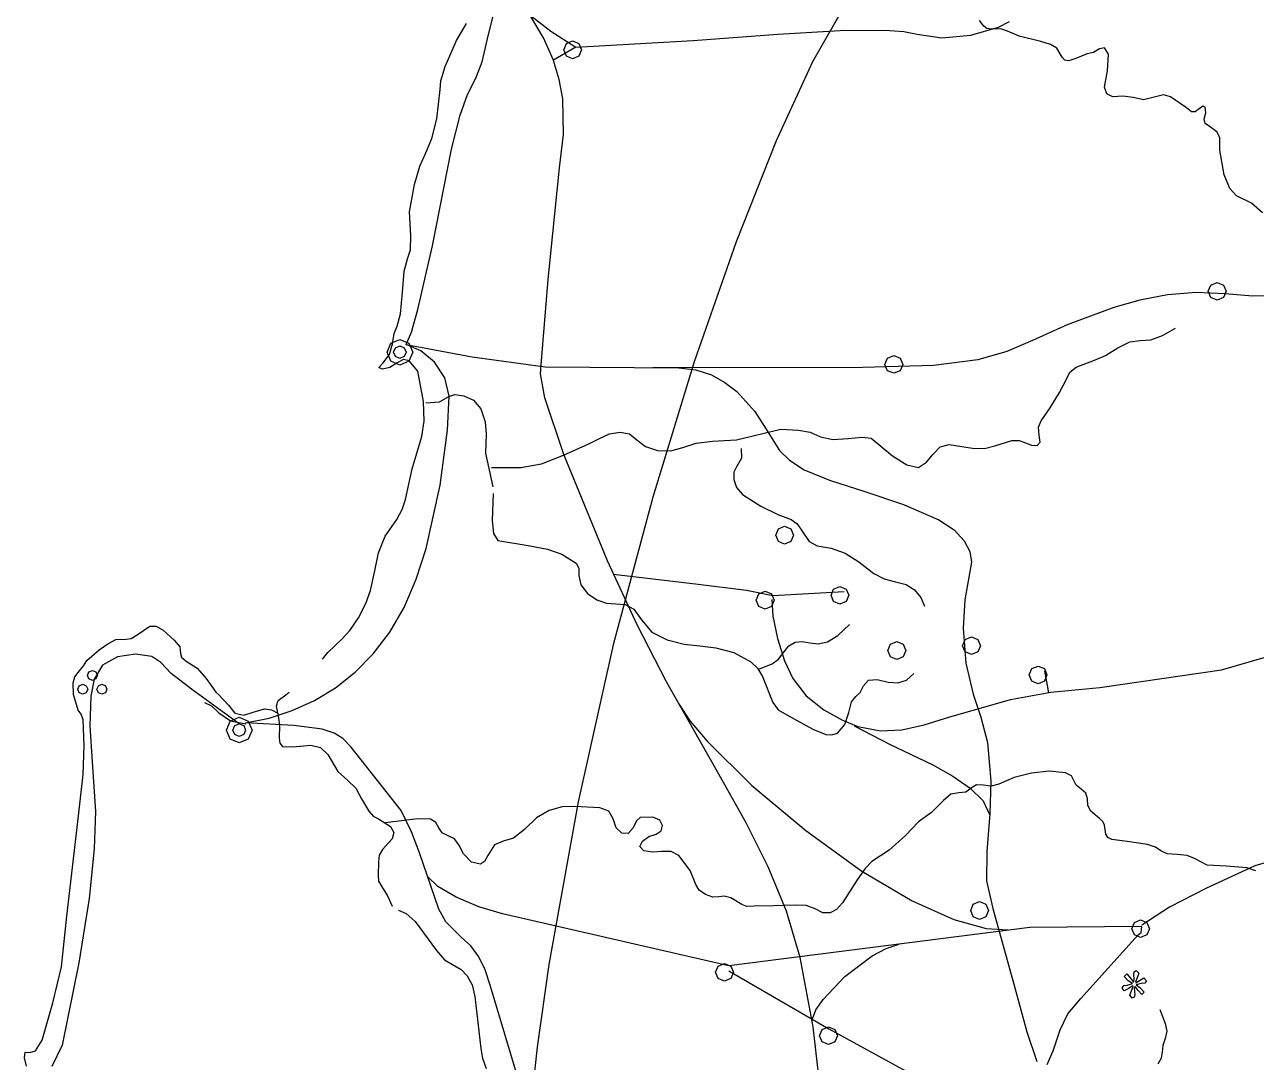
# Model space of a CAD drawing. Extents: x 59 to 518, y 17 to 555.
# Drawn here: x 229.6 to 312.3, y 344.1 to 413.7 of the extents above; entities that cross this region are included whole.
import ezdxf

# ---------------------------------------------------------------- set-up
doc = ezdxf.new("R2010")
doc.units = 0

msp = doc.modelspace()

# ---------------------------------------------------------------- linework, layer by layer
at = {"layer": '1'}
for p, q in [((284.868611, 415.442385), (282.475, 411.23761)), ((260.679778, 412.771611), (261.068968, 414.413471)), ((263.017479, 414.767218), (264.921465, 413.282496)), ((264.425776, 412.838967), (263.518144, 414.377503)), ((258.587056, 412.662389), (259.254289, 413.808692)), ((264.921465, 413.282496), (266.59662, 412.2263)), ((280.14542, 413.08637), (284.338174, 413.328199)), ((284.338174, 413.328199), (287.342036, 413.358427)), ((287.342036, 413.358427), (288.594536, 413.27152)), ((288.594536, 413.27152), (289.4993, 413.08637)), ((293.107413, 413.02609), (294.949472, 413.562868)), ((293.966484, 413.635053), (293.685806, 414.000309)), ((294.17669, 413.467654), (293.966484, 413.635053)), ((294.470735, 413.431985), (294.17669, 413.467654)), ((295.113759, 413.445655), (294.470735, 413.431985)), ((294.949472, 413.562868), (295.701422, 413.939924)), ((295.553055, 413.296871), (295.113759, 413.445655)), ((296.351384, 412.965305), (295.553055, 413.296871)), ((257.834272, 410.917638), (258.587056, 412.662389)), ((260.320089, 411.244582), (260.679778, 412.771611)), ((265.069574, 411.397479), (264.425776, 412.838967)), ((265.784555, 412.041), (265.959312, 412.46301)), ((265.959312, 412.46301), (266.381454, 412.637899)), ((266.381454, 412.637899), (266.803307, 412.462862)), ((266.59662, 412.2263), (274.459623, 412.656335)), ((266.803307, 412.462862), (266.978, 412.041)), ((274.459623, 412.656335), (280.14542, 413.08637)), ((289.4993, 413.08637), (291.154627, 412.842067)), ((291.154627, 412.842067), (293.107413, 413.02609)), ((297.799535, 412.592728), (296.351384, 412.965305)), ((298.45382, 412.405097), (297.799535, 412.592728)), ((298.871932, 412.146556), (298.45382, 412.405097)), ((266.597, 412.226), (265.093, 411.346)), ((265.959312, 411.618858), (265.784555, 412.041)), ((266.381454, 411.444101), (265.959312, 411.618858)), ((266.803287, 411.618858), (266.381454, 411.444101)), ((266.978, 412.041), (266.803287, 411.618858)), ((299.233925, 411.537928), (298.871932, 412.146556)), ((300.912085, 411.781345), (300.15432, 411.456437)), ((301.338151, 411.862572), (300.912085, 411.781345)), ((301.723472, 412.106253), (301.338151, 411.862572)), ((302.075632, 412.173634), (301.723472, 412.106253)), ((302.346829, 411.754182), (302.075632, 412.173634)), ((302.261853, 410.624109), (302.346829, 411.754182)), ((257.547789, 409.968106), (257.834272, 410.917638)), ((259.876064, 410.132487), (260.320089, 411.244582)), ((265.487228, 410.041014), (265.069574, 411.397479)), ((282.475, 411.23761), (280.039359, 405.938989)), ((299.400359, 411.338565), (299.233925, 411.537928)), ((299.673485, 411.304302), (299.400359, 411.338565)), ((300.15432, 411.456437), (299.673485, 411.304302)), ((257.492386, 409.377679), (257.547789, 409.968106)), ((259.338484, 409.054141), (259.876064, 410.132487)), ((265.716429, 408.757544), (265.487228, 410.041014)), ((302.075543, 409.534512), (302.261853, 410.624109)), ((257.269829, 407.410681), (257.492386, 409.377679)), ((302.214713, 409.07793), (302.075543, 409.534512)), ((258.831892, 407.665473), (259.338484, 409.054141)), ((265.760234, 406.361488), (265.716429, 408.757544)), ((302.617408, 408.885402), (302.214713, 409.07793)), ((303.296945, 408.9392), (302.617408, 408.885402)), ((303.997118, 408.831074), (303.296945, 408.9392)), ((304.691025, 408.675411), (303.997118, 408.831074)), ((305.486538, 408.885402), (304.691025, 408.675411)), ((306.027435, 409.027218), (305.486538, 408.885402)), ((306.487368, 408.885402), (306.027435, 409.027218)), ((307.570398, 408.154448), (306.487368, 408.885402)), ((308.690834, 408.270837), (308.436818, 408.100473)), ((308.825622, 408.184919), (308.690834, 408.270837)), ((258.243064, 405.373877), (258.831892, 407.665473)), ((307.901743, 407.88378), (307.570398, 408.154448)), ((308.141301, 407.888046), (307.901743, 407.88378)), ((308.436818, 408.100473), (308.141301, 407.888046)), ((308.749686, 407.378999), (308.869675, 407.802376)), ((308.869675, 407.802376), (308.825622, 408.184919)), ((256.934134, 406.086994), (257.269829, 407.410681)), ((308.832319, 407.102835), (308.749686, 407.378999)), ((309.189291, 406.84635), (308.832319, 407.102835)), ((309.603132, 406.548002), (309.189291, 406.84635)), ((256.534244, 405.135179), (256.934134, 406.086994)), ((265.502514, 404.113103), (265.760234, 406.361488)), ((280.039359, 405.938989), (277.351625, 399.159457)), ((309.80524, 406.15341), (309.603132, 406.548002)), ((309.80524, 405.30648), (309.80524, 406.15341)), ((256.131868, 404.226635), (256.534244, 405.135179)), ((256.989339, 398.889963), (258.243064, 405.373877)), ((310.10025, 403.65994), (309.80524, 405.30648)), ((255.781153, 402.997086), (256.131868, 404.226635)), ((264.732708, 396.637459), (265.502514, 404.113103)), ((310.483598, 402.737269), (310.10025, 403.65994)), ((255.439224, 401.166439), (255.781153, 402.997086)), ((310.93448, 402.24438), (310.483598, 402.737269)), ((311.922391, 401.756753), (310.93448, 402.24438)), ((312.67932, 401.11514), (311.922391, 401.756753)), ((255.524641, 399.592564), (255.439224, 401.166439)), ((255.496821, 398.626093), (255.524641, 399.592564)), ((255.302347, 398.018959), (255.496821, 398.626093)), ((256.006032, 394.628846), (256.989339, 398.889963)), ((277.351625, 399.159457), (274.544903, 391.117052)), ((255.079976, 397.197756), (255.302347, 398.018959)), ((254.960329, 395.760703), (255.079976, 397.197756)), ((264.270614, 390.906503), (264.732708, 396.637459)), ((309.033555, 395.841), (309.2084, 396.26301)), ((309.033555, 395.841), (309.2084, 396.26301)), ((309.2084, 396.26301), (309.630101, 396.437899)), ((309.2084, 396.26301), (309.630101, 396.437899)), ((309.630101, 396.437899), (310.052263, 396.262862)), ((309.630101, 396.437899), (310.052263, 396.262862)), ((310.052263, 396.262862), (310.227, 395.841)), ((310.052263, 396.262862), (310.227, 395.841)), ((254.840683, 394.323715), (254.960329, 395.760703)), ((304.443812, 395.249535), (302.68302, 394.75528)), ((306.296543, 395.605165), (304.443812, 395.249535)), ((308.207192, 395.764209), (306.296543, 395.605165)), ((310.14174, 395.668709), (308.207192, 395.764209)), ((309.2084, 395.418858), (309.033555, 395.841)), ((309.2084, 395.418858), (309.033555, 395.841)), ((309.630101, 395.244101), (309.2084, 395.418858)), ((309.630101, 395.244101), (309.2084, 395.418858)), ((310.052243, 395.418858), (309.630101, 395.244101)), ((310.052243, 395.418858), (309.630101, 395.244101)), ((310.227, 395.841), (310.052243, 395.418858)), ((310.227, 395.841), (310.052243, 395.418858)), ((312.021078, 395.516337), (310.14174, 395.668709)), ((313.787088, 395.537838), (312.021078, 395.516337)), ((254.618312, 393.502709), (254.840683, 394.323715)), ((255.564999, 393.089236), (256.006032, 394.628846)), ((302.68302, 394.75528), (299.573333, 393.582737)), ((254.410852, 393.021506), (254.618312, 393.502709)), ((299.573333, 393.582737), (297.23964, 392.551219)), ((254.180169, 392.366099), (254.788577, 392.61807)), ((254.293184, 392.322187), (254.410852, 393.021506)), ((254.788577, 392.61807), (255.397072, 392.366134)), ((255.210944, 392.265777), (255.564999, 393.089236)), ((304.46902, 392.55185), (305.184568, 392.593555)), ((305.184568, 392.593555), (305.957697, 392.885489)), ((305.957697, 392.885489), (306.83016, 393.373115)), ((253.928154, 391.758), (254.180169, 392.366099)), ((254.180169, 391.149415), (253.928154, 391.758)), ((254.098457, 391.597269), (254.293184, 392.322187)), ((254.365277, 391.758), (254.489278, 392.057243)), ((254.489278, 391.45814), (254.365277, 391.758)), ((254.489278, 392.057243), (254.788962, 392.181332)), ((254.788962, 392.181332), (255.088745, 392.057292)), ((255.088745, 392.057292), (255.213, 391.758)), ((255.213, 391.758), (255.088822, 391.45814)), ((256.18755, 391.851133), (255.210944, 392.265777)), ((255.211409, 392.265563), (259.636642, 391.437023)), ((255.649, 391.758), (255.396985, 391.149415)), ((255.397072, 392.366134), (255.649, 391.758)), ((257.111667, 391.082213), (256.18755, 391.851133)), ((295.519764, 391.811803), (293.557791, 391.233816)), ((297.23964, 392.551219), (295.519764, 391.811803)), ((302.145224, 391.541461), (302.967956, 392.038606)), ((302.967956, 392.038606), (303.771373, 392.458824)), ((303.771373, 392.458824), (304.46902, 392.55185)), ((253.386215, 390.731295), (253.659817, 391.039269)), ((253.659817, 391.039269), (254.098457, 391.597269)), ((254.618312, 391.039269), (254.121976, 390.731295)), ((254.788577, 390.897224), (254.180169, 391.149415)), ((254.788962, 391.333962), (254.489278, 391.45814)), ((255.024405, 391.261547), (254.618312, 391.039269)), ((255.396985, 391.149415), (254.788577, 390.897224)), ((255.088822, 391.45814), (254.788962, 391.333962)), ((255.404832, 391.176015), (255.024405, 391.261547)), ((255.986032, 390.491759), (255.404832, 391.176015)), ((257.80844, 390.042095), (257.111667, 391.082213)), ((259.636642, 391.437023), (264.544479, 390.769083)), ((264.224682, 390.316273), (264.270614, 390.906503)), ((274.544903, 391.117052), (271.7523, 382.02981)), ((287.334908, 390.937), (287.509797, 391.358833)), ((287.334908, 390.937), (287.509797, 391.358833)), ((287.509797, 390.515167), (287.334908, 390.937)), ((287.509797, 390.515167), (287.334908, 390.937)), ((287.509797, 391.358833), (287.931807, 391.533546)), ((287.509797, 391.358833), (287.931807, 391.533546)), ((287.931807, 391.533546), (288.353726, 391.358818)), ((287.931807, 391.533546), (288.353726, 391.358818)), ((288.528, 390.937), (288.353596, 390.515167)), ((288.528, 390.937), (288.353596, 390.515167)), ((288.353726, 391.358818), (288.528, 390.937)), ((288.353726, 391.358818), (288.528, 390.937)), ((293.557791, 391.233816), (290.587618, 390.857509)), ((300.158218, 390.755686), (301.38963, 391.21765)), ((301.38963, 391.21765), (302.145224, 391.541461)), ((253.625773, 390.628636), (253.386215, 390.731295)), ((254.121976, 390.731295), (253.625773, 390.628636)), ((256.380172, 388.456103), (255.986032, 390.491759)), ((264.518838, 388.699641), (264.224682, 390.316273)), ((264.544479, 390.769083), (273.509599, 390.700291)), ((285.84314, 390.723129), (271.75854, 390.701257)), ((273.509599, 390.700291), (274.657774, 390.574553)), ((274.657774, 390.574553), (275.68878, 390.233143)), ((275.68878, 390.233143), (276.601038, 389.729766)), ((290.587618, 390.857509), (285.84314, 390.723129)), ((287.931807, 390.340454), (287.509797, 390.515167)), ((287.931807, 390.340454), (287.509797, 390.515167)), ((288.353596, 390.515167), (287.931807, 390.340454)), ((288.353596, 390.515167), (287.931807, 390.340454)), ((299.54249, 389.98575), (299.744537, 390.409215)), ((299.744537, 390.409215), (300.158218, 390.755686)), ((258.103014, 388.813857), (257.80844, 390.042095)), ((276.601038, 389.729766), (277.392969, 389.11813)), ((299.054906, 389.049171), (299.54249, 389.98575)), ((256.42944, 387.123935), (256.380172, 388.456103)), ((257.457613, 388.421329), (258.07352, 388.780632)), ((257.983354, 386.532365), (258.103014, 388.813857)), ((258.07352, 388.780632), (258.469098, 388.915238)), ((258.469098, 388.915238), (259.077302, 388.840163)), ((259.077302, 388.840163), (259.722482, 388.530006)), ((259.722482, 388.530006), (260.22899, 387.959367)), ((265.801012, 384.901914), (264.518838, 388.699641)), ((277.392969, 389.11813), (278.609531, 387.784903)), ((298.4136, 388.0356), (299.054906, 389.049171)), ((256.534, 388.37), (257.457613, 388.421329)), ((260.22899, 387.959367), (260.52411, 387.090936)), ((278.609531, 387.784903), (279.325829, 386.663111)), ((297.823183, 387.150222), (298.4136, 388.0356)), ((256.260493, 386.112739), (256.42944, 387.123935)), ((260.52411, 387.090936), (260.57674, 386.266525)), ((297.633891, 386.722049), (297.823183, 387.150222)), ((255.610324, 383.93968), (256.260493, 386.112739)), ((257.496588, 382.842653), (257.983354, 386.532365)), ((260.57674, 386.266525), (260.536612, 384.982987)), ((267.466151, 385.610654), (268.236, 385.982791)), ((268.236, 385.982791), (268.85175, 386.284349)), ((268.85175, 386.284349), (269.544625, 386.393424)), ((269.544625, 386.393424), (270.199135, 386.271517)), ((270.199135, 386.271517), (270.69979, 385.880133)), ((277.37186, 385.880133), (280.34789, 386.59874)), ((279.325829, 386.663111), (280.266862, 385.157766)), ((280.34789, 386.59874), (281.528679, 386.534579)), ((281.528679, 386.534579), (282.311277, 386.382195)), ((282.311277, 386.382195), (283.01665, 386.085449)), ((283.01665, 386.085449), (283.834806, 385.896173)), ((283.834806, 385.896173), (284.864496, 385.957126)), ((284.864496, 385.957126), (285.817192, 386.056576)), ((285.817192, 386.056576), (286.40437, 385.982791)), ((286.40437, 385.982791), (287.841317, 384.815231)), ((297.694993, 386.18811), (297.633891, 386.722049)), ((297.752538, 385.718128), (297.694993, 386.18811)), ((265.77291, 384.853551), (267.466151, 385.610654)), ((270.69979, 385.880133), (271.267463, 385.424588)), ((271.267463, 385.424588), (272.085498, 385.161527)), ((272.085498, 385.161527), (272.980526, 385.129446)), ((272.980526, 385.129446), (273.77918, 385.366842)), ((273.77918, 385.366842), (274.672373, 385.649152)), ((274.672373, 385.649152), (275.767741, 385.777475)), ((275.767741, 385.777475), (277.37186, 385.880133)), ((277.68, 385.292), (277.718364, 384.637599)), ((280.266862, 385.157766), (280.942595, 384.507735)), ((290.574058, 384.917892), (291.043973, 385.403793)), ((291.043973, 385.403793), (291.63887, 385.572161)), ((291.63887, 385.572161), (293.217062, 385.328348)), ((293.217062, 385.328348), (294.020661, 385.297871)), ((294.020661, 385.297871), (294.71826, 385.469503)), ((294.71826, 385.469503), (295.860156, 385.841639)), ((295.860156, 385.841639), (296.349265, 385.83041)), ((296.349265, 385.83041), (296.77107, 385.674819)), ((296.77107, 385.674819), (297.175087, 385.509604)), ((297.175087, 385.509604), (297.54074, 385.508)), ((297.54074, 385.508), (297.752538, 385.718128)), ((260.536612, 384.982987), (261.034733, 382.727687)), ((264.297252, 384.277907), (265.77291, 384.853551)), ((268.719134, 377.768403), (265.801012, 384.901914)), ((277.718364, 384.637599), (277.372026, 384.06046)), ((280.942595, 384.507735), (281.926499, 383.857471)), ((287.841317, 384.815231), (288.800197, 384.207424)), ((289.58571, 384.032641), (290.123259, 384.374245)), ((290.123259, 384.374245), (290.574058, 384.917892)), ((255.165473, 381.869539), (255.610324, 383.93968)), ((260.94833, 384.032639), (262.898656, 384.019763)), ((262.898656, 384.019763), (264.297252, 384.277907)), ((277.205399, 383.713839), (277.192595, 383.213396)), ((277.372026, 384.06046), (277.205399, 383.713839)), ((281.926499, 383.857471), (283.607457, 383.169942)), ((288.800197, 384.207424), (289.58571, 384.032641)), ((256.555004, 378.593143), (257.496588, 382.842653)), ((277.192595, 383.213396), (277.372076, 382.674522)), ((277.372076, 382.674522), (277.782306, 382.21261)), ((283.607457, 383.169942), (285.980963, 382.411969)), ((254.951808, 381.215254), (255.165473, 381.869539)), ((261.040145, 382.286711), (260.97541, 380.469554)), ((271.7523, 382.02981), (269.106922, 372.115768)), ((277.782306, 382.21261), (279.001109, 381.429841)), ((285.980963, 382.411969), (288.585451, 381.538636)), ((254.584055, 380.535204), (254.951808, 381.215254)), ((279.001109, 381.429841), (280.143446, 380.87805)), ((288.585451, 381.538636), (290.959359, 380.505031)), ((253.797053, 379.406449), (254.584055, 380.535204)), ((260.97541, 380.469554), (261.069415, 379.58707)), ((280.143446, 380.87805), (281.041263, 380.544587)), ((281.041263, 380.544587), (281.442217, 380.24305)), ((281.442217, 380.24305), (281.785626, 379.74916)), ((290.959359, 380.505031), (291.975625, 379.830373)), ((253.352025, 378.294366), (253.797053, 379.406449)), ((261.069415, 379.58707), (261.357292, 379.132881)), ((280.011261, 379.483), (280.185841, 379.904833)), ((280.185842, 379.060682), (280.011261, 379.483)), ((280.185841, 379.904833), (280.607807, 380.079546)), ((280.607807, 380.079546), (281.029726, 379.904818)), ((281.204, 379.483), (281.029596, 379.060682)), ((281.029726, 379.904818), (281.204, 379.483)), ((281.785626, 379.74916), (282.248988, 379.067445)), ((291.975625, 379.830373), (292.654847, 379.111697)), ((255.886247, 376.523596), (256.555004, 378.593143)), ((261.357292, 379.132881), (263.397399, 378.786542)), ((263.397399, 378.786542), (264.691626, 378.541043)), ((264.691626, 378.541043), (265.668222, 378.208958)), ((280.607807, 378.885749), (280.185842, 379.060682)), ((281.029596, 379.060682), (280.607807, 378.885749)), ((282.248988, 379.067445), (282.799066, 378.761075)), ((282.799066, 378.761075), (283.735776, 378.61992)), ((283.735776, 378.61992), (284.659391, 378.273625)), ((292.654847, 379.111697), (293.033569, 378.379725)), ((253.112313, 377.079889), (253.352025, 378.294366)), ((265.668222, 378.208958), (266.617811, 377.605842)), ((270.703573, 373.461513), (268.719134, 377.768403)), ((284.659391, 378.273625), (285.583266, 377.69635)), ((285.583266, 377.69635), (286.583873, 376.91358)), ((293.033569, 378.379725), (293.148339, 377.665181)), ((252.821887, 375.762616), (253.112313, 377.079889)), ((266.617811, 377.605842), (266.794255, 377.2706)), ((266.794255, 377.2706), (266.797462, 376.771748)), ((269.13027, 376.877751), (274.801604, 376.185161)), ((286.583873, 376.91358), (287.286401, 376.55588)), ((293.148339, 377.665181), (292.703796, 375.137623)), ((255.070894, 374.632257), (255.886247, 376.523596)), ((266.797462, 376.771748), (266.927383, 376.15119)), ((266.927383, 376.15119), (267.374869, 375.578655)), ((274.801604, 376.185161), (278.051015, 375.790712)), ((283.892577, 375.870833), (284.314101, 376.045546)), ((284.314101, 376.045546), (284.736263, 375.870818)), ((287.286401, 376.55588), (288.046706, 376.36179)), ((288.046706, 376.36179), (288.755583, 376.177381)), ((288.755583, 376.177381), (289.329622, 375.810179)), ((252.516007, 374.905115), (252.821887, 375.762616)), ((267.374869, 375.578655), (267.995524, 375.140793)), ((278.051015, 375.790712), (279.80567, 375.441241)), ((278.703555, 375.122), (278.8784, 375.543833)), ((278.8784, 375.543833), (279.300101, 375.718546)), ((279.300101, 375.718546), (279.722263, 375.543818)), ((279.722263, 375.543818), (279.897, 375.122)), ((279.80567, 375.441241), (284.59568, 375.714996)), ((283.717908, 375.449), (283.892577, 375.870833)), ((283.892577, 375.027034), (283.717908, 375.449)), ((284.736263, 375.870818), (284.911, 375.449)), ((284.911, 375.449), (284.736376, 375.027035)), ((289.329622, 375.810179), (289.749741, 375.308237)), ((289.749741, 375.308237), (289.996856, 374.71961)), ((252.017643, 373.932059), (252.516007, 374.905115)), ((254.106842, 372.973643), (255.070894, 374.632257)), ((267.995524, 375.140793), (268.644952, 374.924258)), ((268.644952, 374.924258), (269.902691, 374.821776)), ((269.902691, 374.821776), (270.492998, 374.520238)), ((270.492998, 374.520238), (271.006442, 373.795368)), ((278.8784, 374.699858), (278.703555, 375.122)), ((279.300101, 374.525101), (278.8784, 374.699858)), ((279.722111, 374.699858), (279.300101, 374.525101)), ((279.897, 375.122), (279.722111, 374.699858)), ((279.73688, 375.167486), (279.820262, 374.05239)), ((284.314101, 374.852454), (283.892577, 375.027034)), ((284.736376, 375.027035), (284.314101, 374.852454)), ((292.703796, 375.137623), (292.580859, 373.243607)), ((251.427461, 373.087326), (252.017643, 373.932059)), ((271.006442, 373.795368), (271.702378, 372.974156)), ((279.820262, 374.05239), (280.123479, 372.562314)), ((236.772413, 372.550972), (237.174303, 372.804216)), ((237.174303, 372.804216), (238.011352, 373.376817)), ((238.011352, 373.376817), (238.441652, 373.370417)), ((238.441652, 373.370417), (238.899468, 373.105222)), ((238.899468, 373.105222), (239.655292, 372.437019)), ((250.88871, 372.512135), (251.427461, 373.087326)), ((253.008851, 371.526566), (254.106842, 372.973643)), ((272.674354, 369.654203), (270.703573, 373.461513)), ((271.702378, 372.974156), (272.725569, 372.460985)), ((283.478761, 372.332833), (284.17489, 372.746674)), ((284.17489, 372.746674), (284.96713, 373.487739)), ((292.580859, 373.243607), (292.772279, 370.890801)), ((234.624037, 371.797306), (235.192312, 372.202423)), ((235.192312, 372.202423), (235.742821, 372.481205)), ((235.742821, 372.481205), (236.425622, 372.495933)), ((236.425622, 372.495933), (236.772413, 372.550972)), ((239.655292, 372.437019), (240.037173, 371.996841)), ((240.037173, 371.996841), (240.06663, 371.556135)), ((249.964833, 371.605499), (250.88871, 372.512135)), ((269.106922, 372.115768), (266.741875, 361.592963)), ((272.725569, 372.460985), (273.864185, 372.178796)), ((273.864185, 372.178796), (274.906392, 372.050528)), ((274.906392, 372.050528), (275.982791, 371.917393)), ((275.982791, 371.917393), (277.203322, 371.601399)), ((280.123479, 372.562314), (280.590407, 371.051204)), ((280.55318, 371.63989), (280.898196, 372.068167)), ((280.898196, 372.068167), (281.310416, 372.294336)), ((281.310416, 372.294336), (281.780315, 372.347269)), ((281.780315, 372.347269), (282.29837, 372.255839)), ((282.29837, 372.255839), (282.859627, 372.18847)), ((282.859627, 372.18847), (283.478761, 372.332833)), ((287.533908, 371.743), (287.708444, 372.164965)), ((287.708444, 372.164965), (288.130101, 372.339546)), ((288.130101, 372.339546), (288.552263, 372.165193)), ((288.552263, 372.165193), (288.727, 371.743)), ((292.546555, 372.07), (292.721444, 372.49201)), ((292.721444, 371.64799), (292.546555, 372.07)), ((292.721444, 372.49201), (293.143454, 372.666899)), ((293.143454, 372.666899), (293.565307, 372.491862)), ((293.74, 372.07), (293.565287, 371.64799)), ((293.565307, 372.491862), (293.74, 372.07)), ((233.555298, 370.719617), (233.782972, 371.086593)), ((233.782972, 371.086593), (234.624037, 371.797306)), ((235.836379, 371.320737), (234.84304, 370.768111)), ((237.05283, 371.490775), (235.836379, 371.320737)), ((238.141753, 371.341992), (237.05283, 371.490775)), ((238.75251, 370.93815), (238.141753, 371.341992)), ((240.06663, 371.556135), (240.141854, 371.309511)), ((240.141854, 371.309511), (240.44829, 371.035172)), ((249.605, 371.161), (249.964833, 371.605499)), ((251.791679, 370.283922), (253.008851, 371.526566)), ((277.203322, 371.601399), (278.327545, 370.996679)), ((279.770982, 370.844463), (280.195881, 371.174872)), ((280.195881, 371.174872), (280.55318, 371.63989)), ((287.708444, 371.321034), (287.533908, 371.743)), ((288.130101, 371.146454), (287.708444, 371.321034)), ((288.552375, 371.321035), (288.130101, 371.146454)), ((288.727, 371.743), (288.552375, 371.321035)), ((293.143454, 371.473101), (292.721444, 371.64799)), ((293.565287, 371.64799), (293.143454, 371.473101)), ((309.91373, 370.445566), (312.787894, 371.284075)), ((232.984588, 369.985349), (233.195598, 370.26427)), ((233.195598, 370.26427), (233.555298, 370.719617)), ((233.821371, 370.072), (233.919619, 370.308581)), ((233.919619, 370.308581), (234.156509, 370.406785)), ((234.156509, 370.406785), (234.393814, 370.308848)), ((234.84304, 370.768111), (234.288027, 369.828859)), ((234.393814, 370.308848), (234.492, 370.072)), ((239.456274, 370.204515), (238.75251, 370.93815)), ((240.44829, 371.035172), (241.18211, 370.558129)), ((241.18211, 370.558129), (241.802689, 369.872507)), ((250.470087, 369.238603), (251.791679, 370.283922)), ((278.327545, 370.996679), (278.778404, 370.552964)), ((278.778404, 370.552964), (279.115022, 369.997368)), ((278.911, 370.511), (279.770982, 370.844463)), ((280.590407, 371.051204), (281.16492, 369.873006)), ((292.772279, 370.890801), (293.251058, 368.813644)), ((297.015555, 370.108), (297.190444, 370.529833)), ((297.190444, 370.529833), (297.612454, 370.704546)), ((297.612454, 370.704546), (298.034307, 370.529818)), ((298.034307, 370.529818), (298.209, 370.108)), ((298.0417, 370.37741), (298.315102, 368.90598)), ((301.74659, 369.258116), (309.91373, 370.445566)), ((232.872764, 369.574368), (232.984588, 369.985349)), ((232.902088, 368.79636), (232.872764, 369.574368)), ((233.275972, 369.382198), (233.512862, 369.480491)), ((233.512862, 369.480491), (233.749858, 369.381936)), ((233.919619, 369.834802), (233.821371, 370.072)), ((234.156509, 369.736509), (233.919619, 369.834802)), ((234.288027, 369.828859), (234.057096, 368.688359)), ((234.393707, 369.834802), (234.156509, 369.736509)), ((234.492, 370.072), (234.393707, 369.834802)), ((234.56484, 369.382198), (234.801862, 369.480491)), ((234.801862, 369.480491), (235.038858, 369.381936)), ((240.81237, 369.14948), (239.456274, 370.204515)), ((241.802689, 369.872507), (242.44682, 368.948759)), ((276.392113, 363.098904), (272.674354, 369.654203)), ((279.115022, 369.997368), (279.820532, 368.25253)), ((281.16492, 369.873006), (282.051454, 368.708489)), ((285.902541, 369.381632), (286.228054, 369.760168)), ((286.228054, 369.760168), (286.813322, 369.792398)), ((286.813322, 369.792398), (287.544699, 369.611137)), ((287.544699, 369.611137), (288.198984, 369.574206)), ((288.198984, 369.574206), (288.776211, 369.748941)), ((288.776211, 369.748941), (289.276412, 370.202678)), ((297.190444, 369.685725), (297.015555, 370.108)), ((297.612454, 369.511101), (297.190444, 369.685725)), ((298.034287, 369.685726), (297.612454, 369.511101)), ((298.209, 370.108), (298.034287, 369.685726)), ((233.195598, 367.73944), (232.902088, 368.79636)), ((233.177724, 369.145), (233.275972, 369.382198)), ((233.275972, 368.908419), (233.177724, 369.145)), ((233.512862, 368.810215), (233.275972, 368.908419)), ((233.749884, 368.908419), (233.512862, 368.810215)), ((233.749858, 369.381936), (233.848, 369.145)), ((233.848, 369.145), (233.749884, 368.908419)), ((234.057096, 368.688359), (233.9932, 366.688241)), ((234.466724, 369.145), (234.56484, 369.382198)), ((234.56484, 368.908419), (234.466724, 369.145)), ((234.801862, 368.810215), (234.56484, 368.908419)), ((235.038752, 368.908419), (234.801862, 368.810215)), ((235.137, 369.145), (235.038752, 368.908419)), ((235.038858, 369.381936), (235.137, 369.145)), ((244.011, 366.829), (240.81237, 369.14948)), ((242.44682, 368.948759), (242.636261, 368.762846)), ((242.636261, 368.762846), (243.287133, 368.083972)), ((246.622822, 368.384409), (247.141933, 368.762846)), ((247.141933, 368.762846), (247.357127, 368.945232)), ((249.058832, 368.383503), (250.470087, 369.238603)), ((282.051454, 368.708489), (283.243085, 367.763046)), ((285.097359, 368.307117), (285.376462, 368.663158)), ((285.376462, 368.663158), (285.673203, 368.92617)), ((285.673203, 368.92617), (285.902541, 369.381632)), ((293.251058, 368.813644), (293.777562, 367.285199)), ((295.757532, 368.469671), (298.468997, 368.960115)), ((298.468997, 368.960115), (301.74659, 369.258116)), ((241.67464, 368.266619), (242.140306, 368.039298)), ((242.140306, 368.039298), (242.646188, 367.560359)), ((243.287133, 368.083972), (243.712581, 367.536596)), ((244.939191, 367.611737), (245.699512, 367.836765)), ((245.699512, 367.836765), (246.167814, 367.76637)), ((246.167814, 367.76637), (246.591601, 367.536596)), ((246.501577, 368.041432), (246.622822, 368.384409)), ((246.591601, 367.536596), (246.501577, 368.041432)), ((247.572676, 367.711514), (249.058832, 368.383503)), ((273.476, 368.198), (274.276912, 367.016482)), ((279.820532, 368.25253), (280.168673, 367.774672)), ((280.168673, 367.774672), (280.757552, 367.431618)), ((284.914498, 367.585425), (285.097359, 368.307117)), ((291.61452, 367.280184), (295.757532, 368.469671)), ((233.415863, 367.482442), (233.195598, 367.73944)), ((233.548022, 367.093153), (233.415863, 367.482442)), ((233.614168, 365.382885), (233.548022, 367.093153)), ((242.646188, 367.560359), (243.42975, 367.037191)), ((243.151154, 366.405), (243.403169, 367.013232)), ((243.403169, 367.013232), (244.011577, 367.26507)), ((243.42975, 367.037191), (244.465458, 366.818822)), ((243.712581, 367.536596), (244.325752, 367.405099)), ((244.011577, 367.26507), (244.620072, 367.013134)), ((244.325752, 367.405099), (244.939191, 367.611737)), ((244.434694, 366.888447), (246.026377, 367.215531)), ((244.620072, 367.013134), (244.872, 366.405)), ((246.026377, 367.215531), (247.572676, 367.711514)), ((246.591, 367.537), (246.707901, 366.713442)), ((274.276912, 367.016482), (275.406291, 365.674221)), ((280.757552, 367.431618), (282.489554, 366.469197)), ((283.243085, 367.763046), (284.484125, 367.066311)), ((284.484125, 367.066311), (285.51889, 366.647916)), ((284.654645, 366.786738), (284.914498, 367.585425)), ((289.973739, 366.765505), (291.61452, 367.280184)), ((293.777562, 367.285199), (294.220525, 365.58365)), ((233.9932, 366.688241), (234.13538, 364.284059)), ((243.403169, 365.796592), (243.151154, 366.405)), ((243.588277, 366.405), (243.712278, 366.704728)), ((243.712278, 366.105316), (243.588277, 366.405)), ((243.712278, 366.704728), (244.011962, 366.829038)), ((244.011962, 366.829038), (244.311745, 366.704755)), ((244.311745, 366.704755), (244.436, 366.405)), ((244.436, 366.405), (244.311823, 366.105316)), ((247.665028, 366.713734), (244.434694, 366.888447)), ((244.872, 366.405), (244.619985, 365.796592)), ((246.707901, 366.713442), (246.680605, 365.892)), ((249.565834, 366.468642), (247.665028, 366.713734)), ((250.370785, 366.194532), (249.565834, 366.468642)), ((250.956881, 365.832251), (250.370785, 366.194532)), ((282.489554, 366.469197), (283.370024, 366.117913)), ((283.370024, 366.117913), (283.775952, 366.088438)), ((283.775952, 366.088438), (284.144562, 366.199718)), ((284.144562, 366.199718), (284.654645, 366.786738)), ((285.262, 366.699), (287.649819, 365.467123)), ((285.51889, 366.647916), (287.030541, 366.357189)), ((287.030541, 366.357189), (288.480618, 366.427113)), ((288.480618, 366.427113), (289.973739, 366.765505)), ((233.539787, 363.418391), (233.614168, 365.382885)), ((244.011577, 365.544577), (243.403169, 365.796592)), ((244.011962, 365.981315), (243.712278, 366.105316)), ((244.619985, 365.796592), (244.011577, 365.544577)), ((244.311823, 366.105316), (244.011962, 365.981315)), ((246.680605, 365.892), (246.738296, 365.521468)), ((246.738296, 365.521468), (246.91141, 365.314548)), ((246.91141, 365.314548), (247.604175, 365.276051)), ((247.604175, 365.276051), (248.823154, 365.404373)), ((248.823154, 365.404373), (249.466161, 365.247178)), ((251.525514, 365.255792), (250.956881, 365.832251)), ((275.406291, 365.674221), (278.414396, 362.700582)), ((287.649819, 365.467123), (290.539323, 364.072926)), ((294.220525, 365.58365), (294.448679, 362.987181)), ((249.466161, 365.247178), (249.964605, 364.76276)), ((249.964605, 364.76276), (250.632192, 363.620996)), ((254.883954, 361.010822), (251.525514, 365.255792)), ((234.13538, 364.284059), (234.371024, 360.939515)), ((290.539323, 364.072926), (291.901142, 363.311526)), ((298.356623, 363.644718), (297.17623, 363.516439)), ((299.447366, 363.529448), (298.356623, 363.644718)), ((233.195598, 360.457413), (233.539787, 363.418391)), ((250.632192, 363.620996), (251.299515, 363.01792)), ((251.299515, 363.01792), (251.838427, 362.517639)), ((278.047678, 360.131201), (276.392113, 363.098904)), ((291.901142, 363.311526), (293.063107, 362.505429)), ((294.448679, 362.987181), (294.363483, 360.780342)), ((295.995843, 363.234438), (294.969393, 362.785309)), ((297.17623, 363.516439), (295.995843, 363.234438)), ((299.843562, 363.342002), (299.447366, 363.529448)), ((299.999153, 363.029475), (299.843562, 363.342002)), ((300.157897, 362.706811), (299.999153, 363.029475)), ((251.838427, 362.517639), (252.223085, 361.78638)), ((278.414396, 362.700582), (282.028204, 359.663303)), ((291.766726, 362.114679), (291.261495, 361.694477)), ((292.300863, 362.207856), (291.766726, 362.114679)), ((292.759355, 362.244799), (292.300863, 362.207856)), ((293.121639, 362.503131), (292.759355, 362.244799)), ((293.063107, 362.505429), (293.916792, 361.653261)), ((293.48399, 362.742148), (293.121639, 362.503131)), ((293.942683, 362.721147), (293.48399, 362.742148)), ((294.465644, 362.64245), (293.942683, 362.721147)), ((294.969393, 362.785309), (294.465644, 362.64245)), ((300.499435, 362.451582), (300.157897, 362.706811)), ((300.821724, 362.177238), (300.499435, 362.451582)), ((300.922723, 361.797225), (300.821724, 362.177238)), ((252.223085, 361.78638), (252.710712, 360.965158)), ((266.741875, 361.592963), (264.790266, 350.679431)), ((265.675535, 361.259877), (264.804668, 361.014499)), ((266.536845, 361.283932), (265.675535, 361.259877)), ((268.204863, 361.181318), (266.536845, 361.283932)), ((268.817482, 360.966482), (268.204863, 361.181318)), ((291.261495, 361.694477), (290.453373, 360.873656)), ((293.916792, 361.653261), (294.35377, 360.75365)), ((300.949986, 361.357777), (300.922723, 361.797225)), ((301.140827, 360.976139), (300.949986, 361.357777)), ((232.439645, 353.931702), (233.195598, 360.457413)), ((234.371024, 360.939515), (234.289554, 358.433302)), ((252.710712, 360.965158), (253.002646, 360.631625)), ((253.002646, 360.631625), (253.352325, 360.45218)), ((253.352325, 360.45218), (254.160581, 359.938757)), ((255.964835, 360.463015), (253.830535, 360.186085)), ((255.57804, 359.587592), (254.883954, 361.010822)), ((256.837161, 360.424518), (255.964835, 360.463015)), ((257.206155, 360.217598), (256.837161, 360.424518)), ((263.953049, 360.518957), (263.149485, 359.744412)), ((264.804668, 361.014499), (263.953049, 360.518957)), ((269.102945, 360.46302), (268.817482, 360.966482)), ((269.311573, 359.861508), (269.102945, 360.46302)), ((270.91204, 360.552846), (270.660271, 360.320261)), ((271.772065, 360.565678), (270.91204, 360.552846)), ((272.237036, 360.360366), (271.772065, 360.565678)), ((272.413414, 360.0011), (272.237036, 360.360366)), ((290.453373, 360.873656), (289.580646, 360.25784)), ((294.363483, 360.780342), (294.17563, 358.265261)), ((301.743635, 360.463025), (301.140827, 360.976139)), ((301.966799, 360.273754), (301.743635, 360.463025)), ((254.160581, 359.938757), (254.377004, 359.528205)), ((254.377004, 359.528205), (254.275895, 359.11762)), ((256.097504, 358.164622), (255.57804, 359.587592)), ((257.402045, 359.847066), (257.206155, 360.217598)), ((257.624749, 359.511873), (257.402045, 359.847066)), ((258.030343, 359.321075), (257.624749, 359.511873)), ((263.149485, 359.744412), (262.403813, 359.154182)), ((269.693235, 359.5006), (269.311573, 359.861508)), ((270.113392, 359.466915), (269.693235, 359.5006)), ((270.437505, 359.847071), (270.113392, 359.466915)), ((270.660271, 360.320261), (270.437505, 359.847071)), ((271.977381, 359.436788), (272.320446, 359.6419)), ((272.320446, 359.6419), (272.413414, 360.0011)), ((279.506758, 357.223654), (278.047678, 360.131201)), ((282.028204, 359.663303), (285.7756, 356.9486)), ((289.580646, 360.25784), (288.708183, 359.333786)), ((302.06475, 360.026771), (301.966799, 360.273754)), ((302.15462, 359.436795), (302.06475, 360.026771)), ((254.275895, 359.11762), (253.621758, 358.386181)), ((258.455251, 359.110963), (258.030343, 359.321075)), ((258.735895, 358.717826), (258.455251, 359.110963)), ((259.055089, 358.100478), (258.735895, 358.717826)), ((261.143188, 358.705294), (260.686045, 357.999572)), ((261.725413, 358.948986), (261.143188, 358.705294)), ((262.403813, 359.154182), (261.725413, 358.948986)), ((270.89446, 358.599284), (271.066114, 358.948897)), ((271.066114, 358.948897), (271.487996, 359.260146)), ((271.487996, 359.260146), (271.977381, 359.436788)), ((288.708183, 359.333786), (287.617747, 358.346009)), ((302.292512, 359.19759), (302.15462, 359.436795)), ((302.565076, 359.064351), (302.292512, 359.19759)), ((303.59148, 358.923152), (302.565076, 359.064351)), ((304.951346, 358.73058), (303.59148, 358.923152)), ((305.496572, 358.562344), (304.951346, 358.73058)), ((234.289554, 358.433302), (233.950239, 355.114434)), ((253.395628, 358.006026), (253.352325, 357.57775)), ((253.621758, 358.386181), (253.395628, 358.006026)), ((257.403134, 354.386732), (256.097504, 358.164622)), ((259.59561, 357.5504), (259.055089, 358.100478)), ((260.686045, 357.999572), (260.463401, 357.588338)), ((271.155763, 358.307548), (270.89446, 358.599284)), ((271.74139, 358.216069), (271.155763, 358.307548)), ((272.375005, 358.268919), (271.74139, 358.216069)), ((272.989372, 358.264091), (272.375005, 358.268919)), ((273.517253, 357.999574), (272.989372, 358.264091)), ((274.274001, 356.985869), (273.517253, 357.999574)), ((287.617747, 358.346009), (286.450053, 357.588946)), ((294.17563, 358.265261), (294.150054, 356.298045)), ((305.84925, 358.307556), (305.496572, 358.562344)), ((306.274469, 358.112013), (305.84925, 358.307556)), ((306.940127, 358.051042), (306.274469, 358.112013)), ((307.624966, 357.990006), (306.940127, 358.051042)), ((308.10773, 357.794265), (307.624966, 357.990006)), ((314.31038, 357.923356), (312.15527, 357.30776)), ((253.352325, 357.57775), (253.339626, 356.679801)), ((260.19381, 357.404472), (259.59561, 357.5504)), ((260.463401, 357.588338), (260.19381, 357.404472)), ((280.723645, 354.266407), (279.506758, 357.223654)), ((286.000924, 357.12704), (285.474803, 356.357225)), ((286.450053, 357.588946), (286.000924, 357.12704)), ((308.954484, 357.345135), (308.10773, 357.794265)), ((312.15527, 357.30776), (308.858214, 355.788307)), ((310.2632, 357.280974), (308.954484, 357.345135)), ((311.623069, 357.165484), (310.2632, 357.280974)), ((312.213, 356.973), (311.623069, 357.165484)), ((253.339626, 356.679801), (253.366811, 356.278831)), ((253.366811, 356.278831), (253.557641, 355.93557)), ((257.340811, 355.9102), (256.675789, 356.554963)), ((274.645783, 356.049424), (274.274001, 356.985869)), ((285.474803, 356.357225), (284.499553, 354.817526)), ((285.7756, 356.9486), (289.162111, 354.943774)), ((294.150054, 356.298045), (294.58591, 354.433751)), ((253.557641, 355.93557), (253.956147, 355.279801)), ((258.557457, 355.194922), (257.340811, 355.9102)), ((274.872002, 355.675684), (274.645783, 356.049424)), ((275.300361, 355.369314), (274.872002, 355.675684)), ((275.786398, 355.197682), (275.300361, 355.369314)), ((308.858214, 355.788307), (306.430854, 354.533562)), ((233.950239, 355.114434), (233.259343, 350.790387)), ((253.956147, 355.279801), (254.277659, 354.60101)), ((260.082011, 354.543805), (258.557457, 355.194922)), ((261.670759, 354.091523), (260.082011, 354.543805)), ((276.185653, 355.228159), (275.786398, 355.197682)), ((276.55633, 355.277884), (276.185653, 355.228159)), ((276.994176, 355.163997), (276.55633, 355.277884)), ((277.725173, 354.714868), (276.994176, 355.163997)), ((278.062215, 354.583337), (277.725173, 354.714868)), ((278.572325, 354.586545), (278.062215, 354.583337)), ((279.880643, 354.61221), (278.572325, 354.586545)), ((281.34348, 354.663539), (279.880643, 354.61221)), ((282.045843, 354.641083), (281.34348, 354.663539)), ((282.652063, 354.406894), (282.045843, 354.641083)), ((284.499553, 354.817526), (284.09554, 354.378021)), ((289.162111, 354.943774), (291.96644, 353.699392)), ((293.091555, 354.302), (293.2664, 354.723833)), ((293.2664, 354.723833), (293.688101, 354.898546)), ((293.688101, 354.898546), (294.110263, 354.723818)), ((294.110263, 354.723818), (294.285, 354.302)), ((232.079768, 350.533093), (232.439645, 353.931702)), ((254.703, 354.326), (255.221891, 354.095063)), ((255.221891, 354.095063), (255.81566, 353.574938)), ((257.869678, 353.540908), (257.403134, 354.386732)), ((276.862759, 350.601503), (261.670759, 354.091523)), ((281.652634, 351.149603), (280.723645, 354.266407)), ((283.171761, 354.153457), (282.652063, 354.406894)), ((283.652931, 354.150248), (283.171761, 354.153457)), ((284.09554, 354.378021), (283.652931, 354.150248)), ((293.2664, 353.87999), (293.091555, 354.302)), ((293.688101, 353.705101), (293.2664, 353.87999)), ((294.110243, 353.87999), (293.688101, 353.705101)), ((294.285, 354.302), (294.110243, 353.87999)), ((294.58591, 354.433751), (295.980127, 349.352831)), ((306.430854, 354.533562), (304.57903, 353.31609)), ((255.81566, 353.574938), (257.25252, 351.624788)), ((258.896084, 352.520192), (257.869678, 353.540908)), ((297.053259, 353.165133), (276.862759, 350.601503)), ((291.96644, 353.699392), (294.125387, 353.095897)), ((294.125387, 353.095897), (295.57575, 353.01373)), ((304.579049, 353.22828), (297.053259, 353.165133)), ((303.894908, 353.084), (304.069621, 353.505965)), ((304.069621, 352.662167), (303.894908, 353.084)), ((304.069621, 353.505965), (304.491454, 353.680546)), ((304.491454, 353.680546), (304.913307, 353.506193)), ((304.517799, 352.838638), (304.579049, 353.22828)), ((304.913307, 353.506193), (305.088, 353.084)), ((305.088, 353.084), (304.91342, 352.662167)), ((259.543186, 351.925732), (258.896084, 352.520192)), ((302.523415, 350.669592), (304.302825, 352.654312)), ((304.491454, 352.487454), (304.069621, 352.662167)), ((304.302825, 352.654312), (304.517799, 352.838638)), ((304.91342, 352.662167), (304.491454, 352.487454)), ((257.25252, 351.624788), (257.791475, 350.996007)), ((260.085382, 351.191146), (259.543186, 351.925732)), ((284.641901, 349.883274), (286.474441, 351.263)), ((286.474441, 351.263), (287.411482, 351.759091)), ((287.411482, 351.759091), (288.29901, 352.05598)), ((231.499977, 348.110706), (232.079768, 350.533093)), ((233.259343, 350.790387), (232.12313, 345.268641)), ((257.791475, 350.996007), (258.48442, 350.598208)), ((258.48442, 350.598208), (258.894997, 350.349682)), ((260.522672, 350.316397), (260.085382, 351.191146)), ((264.790266, 350.679431), (264.011096, 345.14428)), ((275.976908, 350.16), (276.151621, 350.581833)), ((276.151621, 350.581833), (276.573454, 350.756546)), ((276.573454, 350.756546), (276.995682, 350.581818)), ((276.995682, 350.581818), (277.17, 350.16)), ((282.52165, 346.509691), (281.652634, 351.149603)), ((300.470605, 348.411462), (302.523415, 350.669592)), ((258.894997, 350.349682), (259.305507, 349.918363)), ((259.305507, 349.918363), (259.639023, 349.313676)), ((260.855054, 349.301452), (260.522672, 350.316397)), ((276.151621, 349.737858), (275.976908, 350.16)), ((276.573454, 349.563101), (276.151621, 349.737858)), ((276.995552, 349.737858), (276.573454, 349.563101)), ((276.862, 350.26), (283.5767, 346.359388)), ((277.17, 350.16), (276.995552, 349.737858)), ((283.181563, 348.336925), (284.641901, 349.883274)), ((303.391805, 349.882041), (303.556199, 350.04961)), ((303.664325, 349.592588), (303.391805, 349.882041)), ((303.556199, 350.04961), (303.820693, 349.7688)), ((303.936845, 349.399442), (303.664325, 349.592588)), ((303.820693, 349.7688), (304.012692, 349.487989)), ((304.012692, 349.487989), (304.065256, 349.64568)), ((304.030331, 350.024915), (304.061287, 350.191558)), ((304.065256, 349.64568), (304.030331, 350.024915)), ((304.061287, 350.191558), (304.198606, 350.280678)), ((304.363, 350.099), (304.136517, 349.497868)), ((304.171795, 349.453418), (304.704488, 349.783264)), ((304.198606, 350.280678), (304.363, 350.099)), ((304.704488, 349.783264), (304.876996, 349.596292)), ((304.876996, 349.596292), (304.769619, 349.440949)), ((259.639023, 349.313676), (259.81862, 348.545048)), ((263.561204, 340.205102), (260.855054, 349.301452)), ((295.980127, 349.352831), (296.866396, 346.157965)), ((303.249988, 349.098876), (303.357309, 349.268375)), ((303.387218, 348.921076), (303.249988, 349.098876)), ((303.357309, 349.268375), (303.593416, 349.306309)), ((303.701102, 349.083706), (303.387218, 348.921076)), ((303.593416, 349.306309), (303.936845, 349.399442)), ((303.941431, 349.246336), (303.701102, 349.083706)), ((303.768571, 348.62051), (303.986234, 349.211764)), ((303.986234, 349.211764), (303.941431, 349.246336)), ((304.123111, 349.211764), (304.065255, 349.103814)), ((304.065255, 349.103814), (304.096653, 348.655082)), ((304.316168, 348.938362), (304.123111, 349.211764)), ((304.136517, 349.497868), (304.171795, 349.453418)), ((304.533391, 349.399707), (304.189786, 349.325359)), ((304.189786, 349.325359), (304.464775, 349.122027)), ((304.575371, 348.66496), (304.316168, 348.938362)), ((304.464775, 349.122027), (304.739765, 348.837468)), ((304.769619, 349.440949), (304.533391, 349.399707)), ((304.739765, 348.837468), (304.575371, 348.66496)), ((230.787898, 345.600213), (231.499977, 348.110706)), ((259.81862, 348.545048), (260.229605, 345.055728)), ((282.709774, 347.632557), (283.181563, 348.336925)), ((299.606612, 347.376677), (300.470605, 348.411462)), ((303.914973, 348.418369), (303.768571, 348.62051)), ((304.055686, 348.485), (303.914973, 348.418369)), ((304.096653, 348.655082), (304.055686, 348.485)), ((282.4736, 347.04408), (282.709774, 347.632557)), ((299.102185, 346.290562), (299.606612, 347.376677)), ((305.770209, 347.658235), (306.135818, 346.729903)), ((282.972069, 342.589823), (282.52165, 346.509691)), ((282.953556, 345.909), (283.128489, 346.331142)), ((283.128489, 346.331142), (283.550807, 346.505899)), ((283.550807, 346.505899), (283.972351, 346.331237)), ((283.5767, 346.359388), (289.015713, 343.389065)), ((283.972351, 346.331237), (284.147, 345.909)), ((298.631801, 344.896304), (299.102185, 346.290562)), ((306.135818, 346.729903), (306.24998, 346.203098)), ((230.332992, 344.902773), (230.787898, 345.600213)), ((283.128489, 345.487034), (282.953556, 345.909)), ((283.550807, 345.312454), (283.128489, 345.487034)), ((283.972464, 345.487035), (283.550807, 345.312454)), ((284.147, 345.909), (283.972464, 345.487035)), ((296.866396, 346.157965), (297.52807, 344.168951)), ((306.136039, 345.710555), (305.974087, 345.255997)), ((306.24998, 346.203098), (306.136039, 345.710555)), ((229.613504, 344.425819), (229.657557, 344.800027)), ((229.657557, 344.800027), (229.965928, 344.77789)), ((229.965928, 344.77789), (230.332992, 344.902773)), ((232.12313, 345.268641), (231.44176, 343.847343)), ((260.229605, 345.055728), (260.341832, 344.396526)), ((264.011096, 345.14428), (263.3852, 339.59321)), ((298.212481, 343.964002), (298.631801, 344.896304)), ((305.93791, 344.812783), (305.878914, 344.392387)), ((305.974087, 345.255997), (305.93791, 344.812783)), ((229.745619, 343.860494), (229.613504, 344.425819)), ((260.341832, 344.396526), (260.588732, 343.708517)), ((305.878914, 344.392387), (305.648501, 344.006285))]:
    msp.add_line(p, q, dxfattribs=at)

doc.saveas('drawing.dxf')
